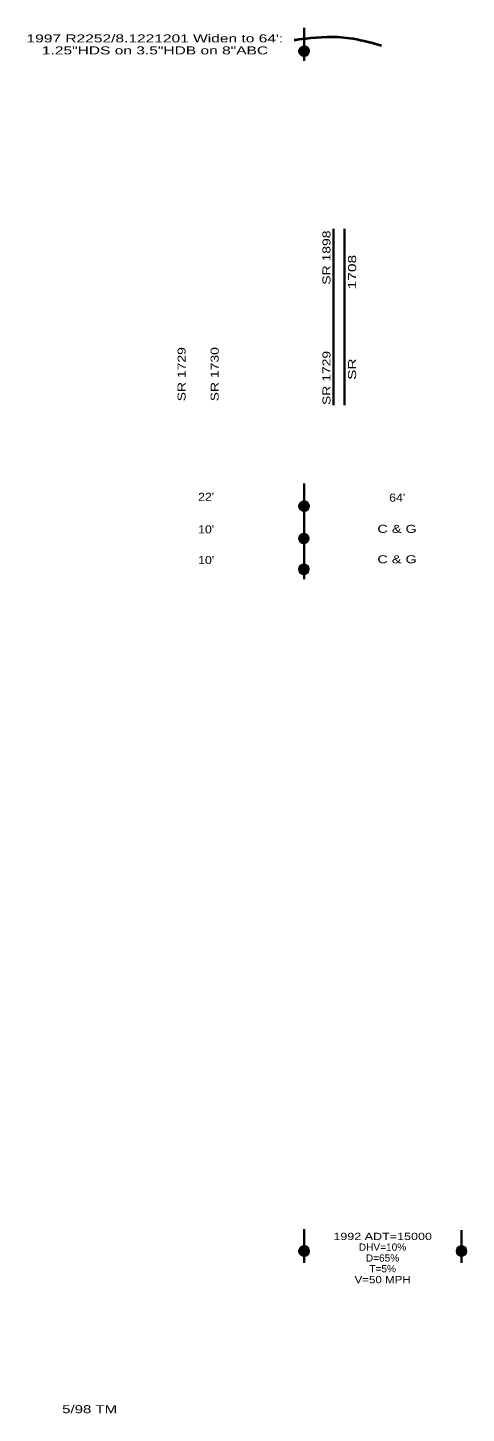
# Model space of a CAD drawing. Extents: x 0.7 to 2.34, y -6.39 to -1.2.
import ezdxf
from ezdxf.enums import TextEntityAlignment as Align

# ---------------------------------------------------------------- set-up
doc = ezdxf.new("R2010")
doc.units = 0
doc.header["$LTSCALE"] = 0.012
doc.layers.add('1', color=7, linetype='Continuous', lineweight=35)

msp = doc.modelspace()

# ---------------------------------------------------------------- hatches: boundary and pattern name
at = {"layer": '1'}
for points in [[(1.75191, -1.28424, 1), (1.71608, -1.28424, 1)], [(1.75191, -2.98905, 1), (1.71608, -2.98905, 1)], [(1.75108, -3.11023, 1), (1.71525, -3.11023, 1)], [(1.75108, -3.22561, 1), (1.71525, -3.22561, 1)], [(1.75191, -5.78042, 1), (1.71608, -5.78042, 1)], [(2.34191, -5.78042, 1), (2.30608, -5.78042, 1)]]:
    msp.add_hatch(color=256, dxfattribs=at).paths.add_polyline_path(points)

# ---------------------------------------------------------------- linework, layer by layer
for p, q in [((1.734, -1.32), (1.734, -1.196)), ((1.844, -2.61), (1.844, -1.95)), ((1.885, -2.61), (1.885, -1.95)), ((1.734, -3.263), (1.734, -2.904)), ((1.734, -5.824), (1.734, -5.699)), ((2.324, -5.824), (2.324, -5.702))]:
    msp.add_line(p, q, dxfattribs=at)
for centre in [(1.73399, -1.28424), (1.73399, -2.98905), (1.73316, -3.11023), (1.73316, -3.22561), (1.73399, -5.78042), (2.32399, -5.78042)]:
    msp.add_circle(centre, 0.01792, dxfattribs=at)
at = {"layer": '1', "lineweight": 40}
msp.add_open_spline([(1.697, -1.242), (1.71, -1.24), (1.819, -1.223), (1.928, -1.234), (2.024, -1.263)], degree=3, dxfattribs=at)

# ---------------------------------------------------------------- texts
at = {"layer": '1'}
for s, height, width, p in [("1997 R2252/8.1221201 Widen to 64':", 0.03, 1.45, (1.175, -1.251)), ('1.25"HDS on 3.5"HDB on 8"ABC', 0.03, 1.45, (1.1755, -1.296)), ("22'", 0.03, 1.15, (1.367, -2.969)), ("64'", 0.03, 1.15, (2.083, -2.972)), ("10'", 0.03, 1.15, (1.367, -3.091)), ('C & G', 0.03, 1.35, (2.0825, -3.089)), ("10'", 0.03, 1.15, (1.367, -3.206)), ('C & G', 0.03, 1.35, (2.0825, -3.203)), ('1992 ADT=15000', 0.027, 1.3, (2.0285, -5.739)), ('DHV=10%', 0.027, 1.05, (2.028, -5.779)), ('D=65%', 0.027, 1.05, (2.028, -5.82)), ('T=5%', 0.027, 1.05, (2.0285, -5.86)), ('V=50 MPH', 0.027, 1.2, (2.0285, -5.901)), ('5/98 TM', 0.03, 1.4, (0.9305, -6.388))]:
    msp.add_text(s, height=height, dxfattribs=dict(at, width=width)).set_placement(p, align=Align.CENTER)
for s, width, p in [('SR 1898', 1.3, (1.833, -2.0575)), ('SR                1708', 1.45, (1.929, -2.2815)), ('SR 1729', 1.3, (1.29, -2.4945)), ('SR 1730', 1.3, (1.414, -2.4945)), ('SR 1729', 1.3, (1.833, -2.5085))]:
    msp.add_text(s, height=0.03, rotation=90, dxfattribs=dict(at, width=width)).set_placement(p, align=Align.CENTER)

doc.saveas('drawing.dxf')
